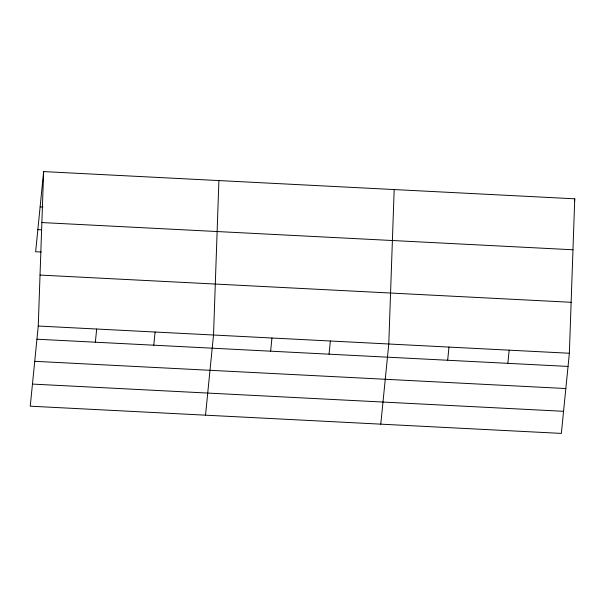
<?xml version="1.0" encoding="UTF-8"?>
<svg xmlns="http://www.w3.org/2000/svg" width="605" height="605" viewBox="0 0 605 605"><rect width="100%" height="100%" fill="white"/><g stroke="black" fill="none" stroke-linecap="round" stroke-linejoin="round"><path stroke-width="0.91" d="M38.251 326.034L43.643 171.593L574.75 198.811L569.358 353.252L561.357 433.407L30.25 406.189L38.251 326.034L569.358 353.252M218.904 180.577L213.52 335.019L205.518 415.174M394.173 189.554L388.781 343.995L380.779 424.15M43.643 171.593L35.642 251.748L41.291 252.035M95.356 342.203L96.671 329.029M153.783 345.19L155.092 332.024M270.624 351.18L271.94 338.013M329.044 354.175L330.36 341.008M447.662 360.255L448.978 347.081M507.852 363.34L509.168 350.166M574.485 201.442L574.75 198.811M40.119 206.865L42.947 207.016M41.858 222.557L572.973 249.774M37.843 229.643L41.616 229.832M40.028 275.071L571.135 302.288M36.935 339.208L568.042 366.426M34.727 361.314L565.841 388.531M32.458 384.084L563.565 411.302"/></g></svg>
